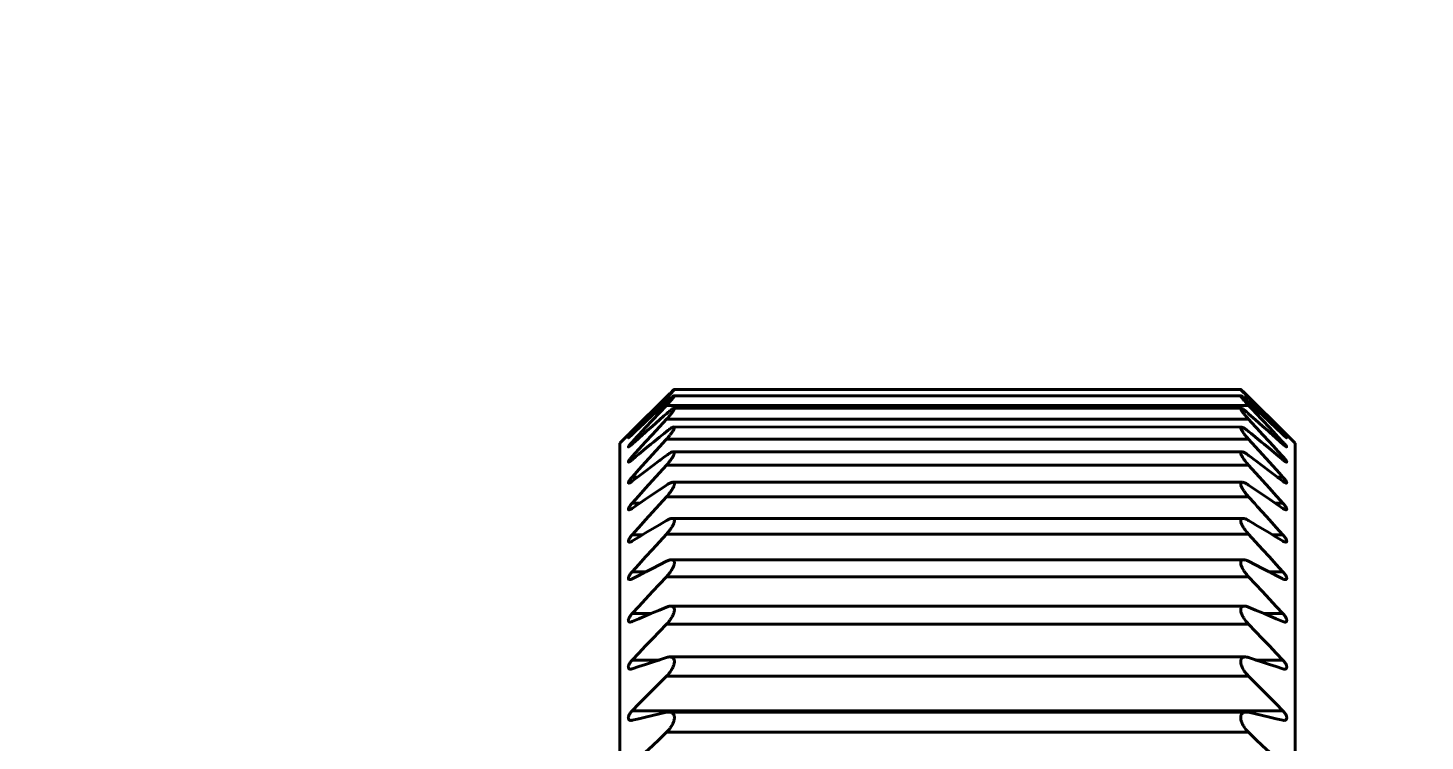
# Model space of a CAD drawing. Header units: millimetres. Extents: x 15 to 415, y 5 to 292.
# Drawn here: x 128.64 to 133.81, y 243.51 to 246.15 of the extents above; entities that cross this region are included whole.
import ezdxf

# ---------------------------------------------------------------- set-up
doc = ezdxf.new("R2010")
doc.units = ezdxf.units.MM
doc.layers.add('Annotations', color=7, linetype='Continuous')
doc.layers.add('Geometries', color=7, linetype='Continuous')
doc.styles.add('Shapr2', font='txt', dxfattribs={"height": 3.3495})
doc.dimstyles.new('ISO-25', dxfattribs={"dimtxt": 2.5, "dimasz": 2.5, "dimexe": 1.25, "dimexo": 0.625, "dimtad": 1, "dimtxsty": 'Standard', "dimcen": 2.5, "dimadec": 0, "dimazin": 0, "dimtfac": 1, "dimtmove": 0, "dimatfit": 3, "dimfxl": 1, "dimarcsym": 0})

# ---------------------------------------------------------------- blocks, each defined once
blk = doc.blocks.new('*D2')
at = {"layer": 'Annotations', "color": 0, "linetype": 'Continuous', "lineweight": 15}
for p, q in [((114.559, 253.3843), (151.4321, 253.3843)), ((150.1821, 250.8843), (150.1821, 204.8613)), ((114.9931, 202.3613), (151.4321, 202.3613))]:
    blk.add_line(p, q, dxfattribs=at)
at = {"layer": 'Annotations', "color": 0}
for points in [[(150.5987, 250.8843), (149.7654, 250.8843), (150.1821, 253.3843)], [(149.7654, 204.8613), (150.5987, 204.8613), (150.1821, 202.3613)]]:
    blk.add_solid(points, dxfattribs=at)
at = {"layer": 'Defpoints', "color": 0}
for p in [(113.934, 253.3843), (114.3681, 202.3613), (150.1821, 202.3613)]:
    blk.add_point(p, dxfattribs=at)
at = {"layer": 'Annotations', "color": 0, "lineweight": 15, "insert": (147.4883, 221.87), "char_height": 3.3495, "attachment_point": 5, "rotation": 90, "style": 'Shapr2'}
blk.add_mtext('\\A1;102,05', dxfattribs=at)

msp = doc.modelspace()

# ---------------------------------------------------------------- linework, layer by layer
at = {"layer": 'Geometries', "linetype": 'Continuous', "lineweight": 40}
for p, q in [((130.9993, 244.7864), (131.0026, 244.7896)), ((133.1249, 244.7907), (131.0282, 244.7907)), ((133.1245, 244.814), (131.0286, 244.814)), ((131.0286, 244.814), (131.0287, 244.814)), ((133.1245, 244.814), (133.1245, 244.814)), ((133.1249, 244.7907), (133.125, 244.7907)), ((130.9978, 244.7531), (130.9993, 244.7547)), ((130.9993, 244.7823), (131.0163, 244.7823)), ((130.9993, 244.767), (131.0026, 244.77)), ((130.9993, 244.7547), (133.1538, 244.7547)), ((133.1257, 244.7442), (131.0274, 244.7442)), ((133.1254, 244.7442), (133.1257, 244.7442)), ((133.1368, 244.7823), (133.1538, 244.7823)), ((133.1538, 244.7864), (133.1798, 244.7607)), ((133.1538, 244.7864), (133.1798, 244.7607)), ((133.1538, 244.7823), (133.1663, 244.7694)), ((133.1538, 244.767), (133.1563, 244.7646)), ((133.1538, 244.7547), (133.1705, 244.737)), ((130.9221, 244.7028), (130.9476, 244.7291)), ((130.9873, 244.6909), (130.9993, 244.7039)), ((130.9993, 244.7242), (130.9899, 244.7159)), ((130.9993, 244.7039), (133.1538, 244.7039)), ((133.1538, 244.7039), (133.1505, 244.7074)), ((133.1538, 244.7242), (133.1798, 244.7012)), ((130.8581, 244.6464), (130.8272, 244.6155)), ((130.8581, 244.6464), (130.8583, 244.6466)), ((130.8582, 244.6465), (130.8581, 244.6464)), ((130.8584, 244.6351), (130.8582, 244.6351)), ((130.872, 244.6602), (130.8698, 244.658)), ((130.8698, 244.6487), (130.872, 244.651)), ((130.872, 244.651), (130.8762, 244.651)), ((130.8762, 244.651), (130.872, 244.647)), ((130.872, 244.6193), (130.8896, 244.6381)), ((130.886, 244.6602), (130.8762, 244.651)), ((130.912, 244.6469), (130.9166, 244.651)), ((130.9166, 244.651), (130.927, 244.6602)), ((130.9853, 244.6469), (130.9902, 244.6509)), ((130.9993, 244.6584), (130.9902, 244.6509)), ((130.9993, 244.6584), (131.0016, 244.6602)), ((131.0016, 244.6602), (131.0026, 244.661)), ((131.0261, 244.6749), (131.0262, 244.675)), ((131.0262, 244.675), (131.0266, 244.6749)), ((133.1269, 244.6749), (131.0262, 244.675)), ((131.0262, 244.675), (131.0262, 244.675)), ((133.1269, 244.6749), (133.1271, 244.6749)), ((133.1515, 244.6602), (133.1538, 244.6584)), ((133.1538, 244.6584), (133.1629, 244.6509)), ((133.1629, 244.6509), (133.166, 244.6484)), ((133.166, 244.6484), (133.1678, 244.6469)), ((133.2261, 244.6602), (133.2366, 244.651)), ((133.2366, 244.651), (133.2411, 244.6469)), ((133.2624, 244.6392), (133.2811, 244.6193)), ((133.2646, 244.6626), (133.2672, 244.6602)), ((133.2811, 244.6602), (133.2669, 244.6744)), ((133.2669, 244.6744), (133.2811, 244.6602)), ((133.2769, 244.651), (133.2672, 244.6602)), ((133.2676, 244.665), (133.2811, 244.651)), ((133.2769, 244.651), (133.2811, 244.651)), ((133.2811, 244.647), (133.2769, 244.651)), ((133.295, 244.6464), (133.2948, 244.6466)), ((133.2949, 244.6465), (133.295, 244.6464)), ((133.295, 244.6464), (133.3259, 244.6155)), ((130.8272, 244.6155), (130.8272, 241.6218)), ((130.8589, 244.6014), (130.8585, 244.6013)), ((130.8585, 244.6013), (130.8585, 244.6013)), ((130.8698, 244.6169), (130.872, 244.6193)), ((130.872, 244.6193), (130.881, 244.6193)), ((130.872, 244.6113), (130.8776, 244.6163)), ((130.8809, 244.6193), (130.8776, 244.6163)), ((130.942, 244.6113), (130.9517, 244.6193)), ((130.9971, 244.6277), (130.9993, 244.6302)), ((130.9993, 244.6302), (133.1538, 244.6302)), ((131.0245, 244.5835), (131.0247, 244.5835)), ((131.0247, 244.5835), (133.1284, 244.5835)), ((133.1281, 244.5835), (133.1284, 244.5835)), ((133.1284, 244.5835), (133.1286, 244.5835)), ((133.1284, 244.5835), (133.1284, 244.5835)), ((133.1538, 244.6302), (133.1798, 244.6016)), ((133.2014, 244.6193), (133.2112, 244.6113)), ((133.2624, 244.5859), (133.2811, 244.5654)), ((133.2722, 244.6193), (133.2686, 244.6225)), ((133.2722, 244.6193), (133.2811, 244.6193)), ((133.2811, 244.6113), (133.2722, 244.6193)), ((133.3259, 243.3969), (133.3259, 244.6155)), ((130.859, 244.5453), (130.859, 244.5453)), ((130.8698, 244.563), (130.872, 244.5654)), ((130.8864, 244.5654), (130.872, 244.5536)), ((130.872, 244.5654), (130.8864, 244.5654)), ((130.9762, 244.5527), (130.9772, 244.5535)), ((130.9772, 244.5535), (130.9931, 244.5654)), ((130.9993, 244.5701), (130.9931, 244.5654)), ((130.9993, 244.5701), (131.0026, 244.5725)), ((130.9993, 244.5342), (133.1538, 244.5342)), ((133.1538, 244.5701), (133.16, 244.5654)), ((133.1759, 244.5535), (133.16, 244.5654)), ((133.2668, 244.5654), (133.266, 244.566)), ((133.2667, 244.5654), (133.2811, 244.5654)), ((133.2811, 244.5536), (133.2668, 244.5654)), ((133.2942, 244.5453), (133.2941, 244.5453)), ((133.2941, 244.5453), (133.2941, 244.5453)), ((130.8698, 244.4874), (130.872, 244.4899)), ((130.872, 244.4899), (130.8816, 244.5005)), ((130.872, 244.4899), (130.8928, 244.4899)), ((130.872, 244.4742), (130.8833, 244.4827)), ((130.8927, 244.4899), (130.8833, 244.4827)), ((133.2604, 244.4899), (133.2811, 244.4899)), ((133.2604, 244.4899), (133.2638, 244.4873)), ((133.2811, 244.4742), (133.2638, 244.4873)), ((133.2681, 244.5042), (133.2811, 244.4899)), ((130.8598, 244.4675), (130.8597, 244.4675)), ((130.9993, 244.4601), (130.9865, 244.4514)), ((130.9993, 244.4601), (131.0026, 244.4622)), ((131.0218, 244.4705), (131.0228, 244.4705)), ((131.0228, 244.4705), (131.0227, 244.4705)), ((133.1304, 244.4705), (131.0228, 244.4705)), ((131.0228, 244.4705), (131.0232, 244.4705)), ((133.1303, 244.4705), (133.1313, 244.4705)), ((133.1798, 244.4425), (133.1538, 244.4601)), ((133.2934, 244.4675), (133.2933, 244.4675)), ((133.2936, 244.4675), (133.2934, 244.4675)), ((130.872, 244.3932), (130.9005, 244.3932)), ((130.8855, 244.3829), (130.872, 244.3737)), ((130.9733, 244.3882), (130.9993, 244.4168)), ((130.9993, 244.4168), (133.1538, 244.4168)), ((133.1538, 244.4168), (133.1767, 244.3915)), ((133.1767, 244.3915), (133.1859, 244.3815)), ((133.2526, 244.3932), (133.2811, 244.3932)), ((133.2596, 244.4171), (133.2811, 244.3932)), ((133.2811, 244.3737), (133.2718, 244.3801)), ((130.8606, 244.3685), (130.8605, 244.3685)), ((130.8613, 244.3686), (130.8606, 244.3685)), ((130.9993, 244.3291), (131.0026, 244.331)), ((131.0197, 244.337), (131.0205, 244.337)), ((133.1326, 244.337), (131.0205, 244.337)), ((131.0205, 244.337), (131.0216, 244.3369)), ((133.1743, 244.3169), (133.1538, 244.3291)), ((133.2926, 244.3685), (133.2925, 244.3685)), ((130.8698, 244.2736), (130.872, 244.2761)), ((130.872, 244.2761), (130.8944, 244.3009)), ((130.872, 244.2761), (130.9103, 244.2761)), ((130.9993, 244.2788), (133.1538, 244.2788)), ((133.1538, 244.2788), (133.1505, 244.2824)), ((133.2428, 244.2761), (133.2811, 244.2761)), ((130.8624, 244.2493), (130.8617, 244.2492)), ((130.8776, 244.2565), (130.872, 244.2531)), ((133.2811, 244.2531), (133.2758, 244.2564)), ((130.9993, 244.1783), (131.0026, 244.1799)), ((131.0176, 244.1839), (131.0179, 244.184)), ((131.0179, 244.184), (131.0193, 244.1839)), ((133.1352, 244.1839), (131.0179, 244.184)), ((133.134, 244.1839), (133.1352, 244.1839)), ((133.1536, 244.1784), (133.1538, 244.1783)), ((130.872, 244.1396), (130.9233, 244.1396)), ((130.9993, 244.1214), (133.1538, 244.1214)), ((133.1538, 244.1214), (133.1505, 244.1249)), ((133.2298, 244.1396), (133.2811, 244.1396)), ((130.8629, 244.1105), (130.8629, 244.1105)), ((133.2813, 244.1133), (133.2811, 244.1133)), ((133.2907, 244.1105), (133.2902, 244.1105)), ((133.2902, 244.1105), (133.2902, 244.1105)), ((131.0147, 244.0127), (131.015, 244.0127)), ((133.1381, 244.0127), (131.015, 244.0127)), ((133.1376, 244.0127), (133.1381, 244.0127)), ((133.1381, 244.0127), (133.1384, 244.0127)), ((130.872, 243.9848), (130.9419, 243.9848)), ((130.9993, 244.0089), (131.0026, 244.0102)), ((133.1536, 244.009), (133.1538, 244.0089)), ((133.2113, 243.9848), (133.2811, 243.9848)), ((130.9993, 243.9458), (133.1538, 243.9458)), ((133.1538, 243.9458), (133.1505, 243.9493)), ((133.2813, 243.9554), (133.2811, 243.9554)), ((130.872, 243.813), (130.9708, 243.813)), ((130.9993, 243.8223), (131.0026, 243.8232)), ((131.01, 243.8244), (131.0118, 243.8245)), ((131.0118, 243.8245), (131.0119, 243.8245)), ((133.1413, 243.8245), (131.0118, 243.8245)), ((133.1413, 243.8245), (133.1413, 243.8245)), ((133.1536, 243.8223), (133.1538, 243.8223)), ((133.1823, 243.813), (133.2811, 243.813)), ((130.8659, 243.7795), (130.8658, 243.7795)), ((133.1538, 243.7535), (133.1505, 243.7568)), ((133.2813, 243.7806), (133.2811, 243.7807)), ((133.2873, 243.7795), (133.2871, 243.7795)), ((130.9993, 243.7535), (133.1538, 243.7535)), ((130.872, 243.6255), (133.2811, 243.6255)), ((130.9993, 243.6198), (131.0026, 243.6205)), ((131.0069, 243.6209), (131.0083, 243.6209)), ((131.0083, 243.6209), (131.0088, 243.6209)), ((131.0083, 243.6209), (131.0084, 243.6209)), ((133.1448, 243.6209), (131.0084, 243.6209)), ((133.1448, 243.6209), (133.1462, 243.6209)), ((133.1536, 243.6199), (133.1538, 243.6198)), ((130.8676, 243.5899), (130.866, 243.59)), ((130.8677, 243.5899), (130.8676, 243.5899)), ((133.1538, 243.5459), (133.1505, 243.5491)), ((133.2813, 243.5905), (133.2811, 243.5905)), ((133.2856, 243.5899), (133.2854, 243.5899)), ((130.9993, 243.5459), (133.1538, 243.5459))]:
    msp.add_line(p, q, dxfattribs=at)
at = {"layer": 'Geometries', "linetype": 'Continuous', "lineweight": 40, "flags": 128}
for points in [[(131.0282, 244.7907), (131.0285, 244.7906), (131.0286, 244.7902), (131.0285, 244.7897), (131.0282, 244.789), (131.0278, 244.7881), (131.0271, 244.787), (131.0263, 244.7859), (131.0253, 244.7845), (131.0242, 244.783), (131.0229, 244.7814), (131.0216, 244.7796), (131.0197, 244.7774), (131.0178, 244.7751), (131.0157, 244.7727), (131.0135, 244.7701), (131.0112, 244.7676), (131.0084, 244.7644), (131.0054, 244.7612), (131.0024, 244.758), (130.9993, 244.7547)], [(131.0026, 244.7896), (131.0024, 244.7894), (130.9993, 244.7864)], [(131.0287, 244.814), (131.0286, 244.814), (131.0285, 244.8137), (131.0282, 244.8133), (131.0278, 244.8127), (131.0271, 244.8119), (131.0263, 244.8109), (131.0253, 244.8098), (131.0242, 244.8085), (131.0229, 244.8071), (131.0216, 244.8056), (131.0197, 244.8037), (131.0178, 244.8015), (131.0157, 244.7993), (131.0135, 244.797), (131.0112, 244.7946), (131.0084, 244.7916), (131.0054, 244.7886), (131.0026, 244.7856)], [(131.0026, 244.7896), (131.0027, 244.7897), (131.006, 244.793), (131.0092, 244.7961), (131.0123, 244.7991), (131.0153, 244.8019), (131.0175, 244.8041), (131.0197, 244.8062), (131.0216, 244.808), (131.0234, 244.8097), (131.0247, 244.8109), (131.0259, 244.8119), (131.0269, 244.8128), (131.0276, 244.8134), (131.0282, 244.8138), (131.0282, 244.8138)], [(131.0213, 244.7864), (131.0216, 244.7866), (131.0234, 244.788), (131.0247, 244.7889), (131.0259, 244.7897), (131.0269, 244.7902), (131.0276, 244.7906), (131.0281, 244.7907)], [(131.0281, 244.7907), (131.0282, 244.7907), (131.0282, 244.7907)], [(131.0282, 244.8138), (131.0285, 244.814), (131.0286, 244.814)], [(133.1538, 244.7823), (133.1504, 244.7858), (133.1471, 244.7892), (133.1439, 244.7925), (133.1408, 244.7958), (133.1379, 244.7989), (133.1356, 244.8013), (133.1335, 244.8036), (133.1315, 244.8057), (133.1297, 244.8077), (133.1284, 244.8091), (133.1272, 244.8104), (133.1263, 244.8116), (133.1255, 244.8125), (133.1249, 244.8132), (133.1246, 244.8137), (133.1245, 244.814)], [(133.1245, 244.814), (133.1246, 244.814), (133.1249, 244.8139), (133.1249, 244.8138)], [(133.1538, 244.7547), (133.1504, 244.7583), (133.1471, 244.7619), (133.1439, 244.7654), (133.1408, 244.7688), (133.1379, 244.7722), (133.1356, 244.7748), (133.1335, 244.7773), (133.1315, 244.7797), (133.1297, 244.782), (133.1284, 244.7837), (133.1272, 244.7852), (133.1263, 244.7866), (133.1255, 244.7878), (133.1249, 244.7889), (133.1246, 244.7897), (133.1245, 244.7902), (133.1246, 244.7906), (133.1249, 244.7907), (133.1249, 244.7907)], [(133.1249, 244.8138), (133.1254, 244.8135), (133.126, 244.813), (133.1268, 244.8123), (133.1278, 244.8114), (133.1289, 244.8104), (133.1302, 244.8092), (133.1316, 244.808), (133.1334, 244.8062), (133.1354, 244.8044), (133.1374, 244.8023), (133.1396, 244.8002), (133.1419, 244.798), (133.1448, 244.7952), (133.1477, 244.7924), (133.1507, 244.7894), (133.1538, 244.7864)], [(133.125, 244.7907), (133.1254, 244.7906), (133.126, 244.7904), (133.1268, 244.7899), (133.1278, 244.7893), (133.1289, 244.7886), (133.1302, 244.7876), (133.1316, 244.7866), (133.1334, 244.7851), (133.1354, 244.7835), (133.1368, 244.7823)], [(130.872, 244.6602), (130.8969, 244.685), (130.9221, 244.71), (130.9476, 244.7353), (130.9733, 244.7607), (130.9993, 244.7864)], [(130.9993, 244.7864), (130.9733, 244.7607), (130.9476, 244.7353), (130.9221, 244.71), (130.8969, 244.685), (130.872, 244.6602)], [(130.9993, 244.767), (130.9733, 244.7425), (130.9476, 244.7183), (130.9221, 244.6943), (130.8969, 244.6705), (130.886, 244.6602)], [(130.8896, 244.6381), (130.8969, 244.6459), (130.9221, 244.6727), (130.9476, 244.6998), (130.9733, 244.7271), (130.9978, 244.7531)], [(130.9476, 244.7291), (130.9733, 244.7556), (130.9993, 244.7823)], [(131.0026, 244.7856), (131.0024, 244.7855), (130.9993, 244.7823)], [(130.9993, 244.7242), (131.0027, 244.7271), (131.006, 244.73), (131.0092, 244.7326), (131.0123, 244.7351), (131.0153, 244.7373), (131.0175, 244.739), (131.0197, 244.7405), (131.0216, 244.7417), (131.0234, 244.7428), (131.0247, 244.7434), (131.0259, 244.7439), (131.0269, 244.7442), (131.0274, 244.7442)], [(131.0277, 244.7442), (131.0282, 244.744), (131.0285, 244.7436), (131.0286, 244.7429), (131.0285, 244.7421), (131.0282, 244.7411), (131.0278, 244.74), (131.0271, 244.7387), (131.0263, 244.7373), (131.0253, 244.7357), (131.0242, 244.7339), (131.0229, 244.7321), (131.0216, 244.7302), (131.0197, 244.7277), (131.0178, 244.7252), (131.0157, 244.7226), (131.0135, 244.7199), (131.0112, 244.7172), (131.0084, 244.7139), (131.0054, 244.7106), (131.0024, 244.7072), (130.9993, 244.7039)], [(131.0026, 244.77), (131.0027, 244.7701), (131.006, 244.7732), (131.0092, 244.7761), (131.0123, 244.7788), (131.0153, 244.7814), (131.0164, 244.7823)], [(131.0164, 244.7823), (131.0175, 244.7833), (131.0197, 244.7851), (131.0213, 244.7864)], [(131.0274, 244.7442), (131.0276, 244.7442), (131.0277, 244.7442)], [(133.1505, 244.7074), (133.1504, 244.7076), (133.1471, 244.7113), (133.1439, 244.7149), (133.1408, 244.7185), (133.1379, 244.7221), (133.1356, 244.7249), (133.1335, 244.7277), (133.1315, 244.7303), (133.1297, 244.7328), (133.1284, 244.7347), (133.1272, 244.7365), (133.1263, 244.7382), (133.1255, 244.7397), (133.1249, 244.741), (133.1246, 244.7421), (133.1245, 244.743), (133.1246, 244.7436), (133.1249, 244.744), (133.1254, 244.7442), (133.1254, 244.7442)], [(133.1257, 244.7442), (133.126, 244.7442), (133.1268, 244.744), (133.1278, 244.7437), (133.1289, 244.7432), (133.1302, 244.7425), (133.1316, 244.7417), (133.1334, 244.7405), (133.1354, 244.7392), (133.1374, 244.7376), (133.1396, 244.736), (133.1419, 244.7342), (133.1448, 244.7319), (133.1477, 244.7295), (133.1507, 244.7269), (133.1538, 244.7242)], [(133.1368, 244.7823), (133.1374, 244.7817), (133.1396, 244.7798), (133.1419, 244.7778), (133.1448, 244.7753), (133.1477, 244.7726), (133.1505, 244.77)], [(133.1505, 244.77), (133.1507, 244.7698), (133.1538, 244.767)], [(133.2646, 244.6626), (133.2562, 244.6705), (133.231, 244.6943), (133.2056, 244.7183), (133.1798, 244.7425), (133.1563, 244.7646)], [(133.1663, 244.7694), (133.1798, 244.7556), (133.2056, 244.7291), (133.231, 244.7028), (133.2562, 244.6768), (133.2676, 244.665)], [(133.1705, 244.737), (133.1798, 244.7271), (133.2056, 244.6998), (133.231, 244.6727), (133.2562, 244.6459), (133.2624, 244.6392)], [(133.2669, 244.6744), (133.2562, 244.685), (133.231, 244.71), (133.2056, 244.7352), (133.1798, 244.7607)], [(130.872, 244.651), (130.8969, 244.6768), (130.9221, 244.7028)], [(130.872, 244.5654), (130.8969, 244.5926), (130.9221, 244.6201), (130.9476, 244.6478), (130.9733, 244.6757), (130.9873, 244.6909)], [(130.9899, 244.7159), (130.9733, 244.7012), (130.9476, 244.6784), (130.927, 244.6602)], [(133.1538, 244.7039), (133.1798, 244.6757), (133.1845, 244.6706)], [(133.2261, 244.6602), (133.2056, 244.6784), (133.1798, 244.7012)], [(130.8582, 244.6351), (130.8582, 244.6351), (130.8581, 244.6352), (130.8582, 244.6355), (130.8585, 244.636), (130.8589, 244.6366), (130.8594, 244.6373), (130.8602, 244.6381), (130.861, 244.6391), (130.862, 244.6402), (130.8632, 244.6416), (130.8645, 244.6431), (130.866, 244.6446), (130.8675, 244.6462), (130.8697, 244.6486), (130.8698, 244.6487)], [(130.8698, 244.658), (130.8679, 244.6562), (130.866, 244.6542), (130.8641, 244.6524), (130.8631, 244.6513), (130.8621, 244.6504), (130.8612, 244.6494), (130.8603, 244.6486), (130.8597, 244.648), (130.8592, 244.6475), (130.8588, 244.6471), (130.8585, 244.6468), (130.8582, 244.6465), (130.8582, 244.6465)], [(130.8698, 244.6449), (130.8679, 244.6431), (130.8659, 244.6413), (130.8641, 244.6397), (130.8627, 244.6385), (130.8614, 244.6374), (130.8603, 244.6365), (130.8596, 244.6359), (130.8589, 244.6355), (130.8585, 244.6352), (130.8584, 244.6351)], [(130.872, 244.6602), (130.8699, 244.6582), (130.8698, 244.658)], [(130.872, 244.647), (130.8699, 244.645), (130.8698, 244.6449)], [(130.912, 244.6469), (130.8969, 244.6335), (130.8809, 244.6193)], [(130.9853, 244.6469), (130.9733, 244.6371), (130.9517, 244.6193)], [(131.0026, 244.6338), (131.0024, 244.6336), (130.9993, 244.6302)], [(131.0026, 244.661), (131.0027, 244.6611), (131.006, 244.6637), (131.0092, 244.6661), (131.0123, 244.6682), (131.0153, 244.6702), (131.0175, 244.6715), (131.0197, 244.6727), (131.0216, 244.6737), (131.0234, 244.6744), (131.0247, 244.6748), (131.0259, 244.6749), (131.0261, 244.6749)], [(131.0266, 244.6749), (131.0269, 244.6749), (131.0276, 244.6747), (131.0282, 244.6742), (131.0285, 244.6734), (131.0286, 244.6725), (131.0285, 244.6713), (131.0282, 244.6701), (131.0278, 244.6687), (131.0271, 244.6672), (131.0263, 244.6655), (131.0253, 244.6637), (131.0242, 244.6618), (131.0229, 244.6598), (131.0216, 244.6577), (131.0197, 244.655), (131.0178, 244.6523), (131.0157, 244.6495), (131.0135, 244.6467), (131.0112, 244.6439), (131.0084, 244.6404), (131.0054, 244.637), (131.0026, 244.6338)], [(133.1538, 244.6302), (133.1504, 244.6339), (133.1471, 244.6377), (133.1439, 244.6415), (133.1408, 244.6453), (133.1379, 244.649), (133.1356, 244.652), (133.1335, 244.6549), (133.1315, 244.6578), (133.1297, 244.6605), (133.1284, 244.6627), (133.1272, 244.6647), (133.1263, 244.6666), (133.1255, 244.6684), (133.1249, 244.6699), (133.1246, 244.6713), (133.1245, 244.6725), (133.1246, 244.6735), (133.1249, 244.6741), (133.1254, 244.6746), (133.126, 244.6748), (133.1265, 244.6749)], [(133.1265, 244.6749), (133.1268, 244.6749), (133.1269, 244.6749)], [(133.1271, 244.6749), (133.1278, 244.6749), (133.1289, 244.6746), (133.1302, 244.6742), (133.1316, 244.6736), (133.1334, 244.6728), (133.1354, 244.6717), (133.1374, 244.6704), (133.1396, 244.669), (133.1419, 244.6675), (133.1448, 244.6654), (133.1477, 244.6632), (133.1505, 244.661)], [(133.1505, 244.661), (133.1507, 244.6609), (133.1515, 244.6602)], [(133.2014, 244.6193), (133.1798, 244.6371), (133.1678, 244.6469)], [(133.1845, 244.6706), (133.2056, 244.6478), (133.231, 244.6201), (133.2562, 244.5926), (133.2624, 244.5859)], [(133.2686, 244.6225), (133.2562, 244.6335), (133.2411, 244.6469)], [(133.2948, 244.6466), (133.2947, 244.6467), (133.2945, 244.647), (133.2941, 244.6473), (133.2937, 244.6477), (133.2932, 244.6483), (133.2926, 244.6488), (133.2919, 244.6495), (133.2912, 244.6502), (133.2899, 244.6514), (133.2886, 244.6528), (133.2872, 244.6542), (133.2856, 244.6557), (133.2834, 244.6579), (133.2811, 244.6602)], [(133.2811, 244.651), (133.2832, 244.6488), (133.2853, 244.6466), (133.2872, 244.6446), (133.289, 244.6426), (133.2904, 244.6411), (133.2917, 244.6396), (133.2928, 244.6383), (133.2936, 244.6374), (133.2942, 244.6366), (133.2947, 244.6359), (133.2949, 244.6355), (133.295, 244.6352), (133.2949, 244.6351)], [(133.2947, 244.6351), (133.2947, 244.6352), (133.2942, 244.6354), (133.2937, 244.6358), (133.293, 244.6364), (133.2921, 244.637), (133.2912, 244.6378), (133.2899, 244.6389), (133.2886, 244.6401), (133.2871, 244.6414), (133.2856, 244.6427), (133.2834, 244.6448), (133.2811, 244.647)], [(133.2949, 244.6351), (133.2949, 244.6351), (133.2947, 244.6351)], [(130.8585, 244.6013), (130.8585, 244.6013), (130.8582, 244.6014), (130.8581, 244.6017), (130.8582, 244.6022), (130.8585, 244.6029), (130.8589, 244.6036), (130.8594, 244.6045), (130.8602, 244.6055), (130.861, 244.6066), (130.862, 244.6079), (130.8632, 244.6094), (130.8645, 244.611), (130.866, 244.6126), (130.8675, 244.6144), (130.8697, 244.6168), (130.8698, 244.6169)], [(130.8698, 244.6094), (130.8679, 244.6077), (130.8659, 244.6061), (130.8641, 244.6047), (130.8627, 244.6037), (130.8614, 244.6028), (130.8603, 244.6021), (130.8596, 244.6016), (130.8589, 244.6014), (130.8589, 244.6014)], [(130.872, 244.6113), (130.8699, 244.6095), (130.8698, 244.6094)], [(130.8816, 244.5005), (130.8969, 244.5174), (130.9221, 244.5452), (130.9476, 244.5733), (130.9733, 244.6016), (130.9971, 244.6277)], [(130.942, 244.6113), (130.9221, 244.5949), (130.8969, 244.5742), (130.8864, 244.5654)], [(131.0026, 244.5725), (131.0027, 244.5726), (131.006, 244.5749), (131.0092, 244.577), (131.0123, 244.5788), (131.0153, 244.5804), (131.0175, 244.5815), (131.0197, 244.5824), (131.0216, 244.583), (131.0234, 244.5834), (131.0245, 244.5835)], [(131.025, 244.5835), (131.0259, 244.5834), (131.0269, 244.583), (131.0276, 244.5825), (131.0282, 244.5817), (131.0285, 244.5807), (131.0286, 244.5794), (131.0285, 244.578), (131.0282, 244.5765), (131.0278, 244.5749), (131.0271, 244.5731), (131.0263, 244.5713), (131.0253, 244.5693), (131.0242, 244.5671), (131.0229, 244.5649), (131.0216, 244.5627), (131.0197, 244.5598), (131.0178, 244.557), (131.0157, 244.554), (131.0135, 244.5511), (131.0112, 244.5482), (131.0084, 244.5446), (131.0054, 244.5411), (131.0026, 244.5378)], [(131.0247, 244.5835), (131.0247, 244.5835), (131.025, 244.5835)], [(133.1538, 244.5342), (133.1504, 244.538), (133.1471, 244.5418), (133.1439, 244.5457), (133.1408, 244.5496), (133.1379, 244.5535), (133.1356, 244.5566), (133.1335, 244.5597), (133.1315, 244.5628), (133.1297, 244.5658), (133.1284, 244.5681), (133.1272, 244.5704), (133.1263, 244.5725), (133.1255, 244.5745), (133.1249, 244.5763), (133.1246, 244.578), (133.1245, 244.5795), (133.1246, 244.5807), (133.1249, 244.5816), (133.1254, 244.5823), (133.126, 244.5829), (133.1268, 244.5832), (133.1278, 244.5834), (133.1281, 244.5835)], [(133.1286, 244.5835), (133.1289, 244.5835), (133.1302, 244.5833), (133.1316, 244.583), (133.1334, 244.5824), (133.1354, 244.5816), (133.1374, 244.5806), (133.1396, 244.5795), (133.1419, 244.5782), (133.1448, 244.5764), (133.1477, 244.5745), (133.1507, 244.5724), (133.1538, 244.5701)], [(133.1798, 244.6016), (133.2056, 244.5733), (133.231, 244.5452), (133.2562, 244.5174), (133.2681, 244.5042)], [(133.266, 244.566), (133.2562, 244.5742), (133.231, 244.5949), (133.2112, 244.6113)], [(133.2811, 244.6193), (133.2832, 244.617), (133.2853, 244.6148), (133.2872, 244.6126), (133.289, 244.6105), (133.2904, 244.6088), (133.2917, 244.6072), (133.2928, 244.6057), (133.2936, 244.6046), (133.2942, 244.6037), (133.2947, 244.6028), (133.2949, 244.6022), (133.295, 244.6017), (133.2949, 244.6014), (133.2947, 244.6013)], [(133.2942, 244.6014), (133.2937, 244.6016), (133.293, 244.602), (133.2921, 244.6025), (133.2912, 244.6031), (133.2899, 244.604), (133.2886, 244.605), (133.2871, 244.6062), (133.2856, 244.6074), (133.2834, 244.6093), (133.2811, 244.6113)], [(133.2946, 244.6013), (133.2942, 244.6014), (133.2942, 244.6014)], [(133.2947, 244.6013), (133.2947, 244.6013), (133.2946, 244.6013)], [(130.8589, 244.5453), (130.8585, 244.5454), (130.8582, 244.5457), (130.8581, 244.5462), (130.8582, 244.5469), (130.8585, 244.5477), (130.8589, 244.5486), (130.8594, 244.5496), (130.8602, 244.5508), (130.861, 244.5521), (130.862, 244.5534), (130.8632, 244.5551), (130.8645, 244.5568), (130.866, 244.5586), (130.8675, 244.5603), (130.8697, 244.5629), (130.8698, 244.563)], [(130.859, 244.5453), (130.8589, 244.5453), (130.8589, 244.5453)], [(130.8698, 244.5518), (130.8679, 244.5503), (130.8659, 244.5489), (130.8641, 244.5476), (130.8627, 244.5468), (130.8614, 244.5461), (130.8603, 244.5456), (130.8596, 244.5453), (130.859, 244.5453)], [(130.872, 244.5536), (130.8699, 244.5519), (130.8698, 244.5518)], [(130.9762, 244.5527), (130.9733, 244.5506), (130.9476, 244.5312), (130.9221, 244.512), (130.8969, 244.493), (130.8927, 244.4899)], [(130.9345, 244.4626), (130.9476, 244.477), (130.9733, 244.5055), (130.9993, 244.5342)], [(131.0026, 244.5378), (131.0024, 244.5377), (130.9993, 244.5342)], [(133.1538, 244.5342), (133.1798, 244.5055), (133.194, 244.4898)], [(133.2056, 244.5312), (133.1798, 244.5506), (133.1759, 244.5535)], [(133.2604, 244.4899), (133.2562, 244.493), (133.231, 244.512), (133.2056, 244.5312)], [(133.2811, 244.5654), (133.2832, 244.5631), (133.2853, 244.5608), (133.2872, 244.5585), (133.289, 244.5563), (133.2904, 244.5545), (133.2917, 244.5527), (133.2928, 244.5511), (133.2936, 244.5498), (133.2942, 244.5487), (133.2947, 244.5477), (133.2949, 244.5468), (133.295, 244.5461), (133.2949, 244.5457), (133.2947, 244.5454), (133.2942, 244.5453), (133.2942, 244.5453)], [(133.2941, 244.5453), (133.2937, 244.5453), (133.293, 244.5455), (133.2921, 244.5459), (133.2912, 244.5463), (133.2899, 244.547), (133.2886, 244.5479), (133.2871, 244.5489), (133.2856, 244.55), (133.2834, 244.5517), (133.2811, 244.5536)], [(130.859, 244.4676), (130.8589, 244.4676), (130.8585, 244.4679), (130.8582, 244.4684), (130.8581, 244.4691), (130.8582, 244.47), (130.8585, 244.471), (130.8589, 244.472), (130.8594, 244.4732), (130.8602, 244.4745), (130.861, 244.4759), (130.862, 244.4773), (130.8632, 244.4791), (130.8645, 244.4809), (130.866, 244.4828), (130.8675, 244.4846), (130.8697, 244.4873), (130.8698, 244.4874)], [(133.194, 244.4898), (133.2056, 244.477), (133.231, 244.4488), (133.2562, 244.4209), (133.2596, 244.4171)], [(133.2811, 244.4899), (133.2832, 244.4875), (133.2853, 244.4851), (133.2872, 244.4827), (133.289, 244.4804), (133.2904, 244.4785), (133.2917, 244.4766), (133.2928, 244.4748), (133.2936, 244.4734), (133.2942, 244.4721), (133.2947, 244.4709), (133.2949, 244.4699), (133.295, 244.469), (133.2949, 244.4683), (133.2947, 244.4679), (133.2942, 244.4676), (133.2937, 244.4675), (133.2936, 244.4675)], [(130.8597, 244.4675), (130.8596, 244.4675), (130.859, 244.4676)], [(130.8698, 244.4725), (130.8679, 244.4712), (130.8659, 244.47), (130.8641, 244.469), (130.8627, 244.4683), (130.8614, 244.4678), (130.8603, 244.4675), (130.8598, 244.4675)], [(130.872, 244.4742), (130.8699, 244.4726), (130.8698, 244.4725)], [(130.872, 244.3932), (130.8969, 244.4209), (130.9221, 244.4488), (130.9345, 244.4626)], [(130.9865, 244.4514), (130.9733, 244.4425), (130.9476, 244.4251), (130.9221, 244.4078), (130.9005, 244.3931)], [(131.0026, 244.4622), (131.0027, 244.4623), (131.006, 244.4643), (131.0092, 244.4661), (131.0123, 244.4676), (131.0153, 244.4688), (131.0175, 244.4696), (131.0197, 244.4701), (131.0216, 244.4705), (131.0218, 244.4705)], [(131.0232, 244.4705), (131.0234, 244.4705), (131.0247, 244.4703), (131.0259, 244.4699), (131.0269, 244.4693), (131.0276, 244.4684), (131.0282, 244.4674), (131.0285, 244.466), (131.0286, 244.4645), (131.0285, 244.4628), (131.0282, 244.4611), (131.0278, 244.4592), (131.0271, 244.4573), (131.0263, 244.4552), (131.0253, 244.453), (131.0242, 244.4507), (131.0229, 244.4484), (131.0216, 244.4459), (131.0197, 244.443), (131.0178, 244.44), (131.0157, 244.4369), (131.0135, 244.4339), (131.0112, 244.4309), (131.0084, 244.4273), (131.0054, 244.4237), (131.0026, 244.4204)], [(133.1538, 244.4168), (133.1504, 244.4206), (133.1471, 244.4244), (133.1439, 244.4284), (133.1408, 244.4323), (133.1379, 244.4363), (133.1356, 244.4396), (133.1335, 244.4429), (133.1315, 244.4461), (133.1297, 244.4492), (133.1284, 244.4518), (133.1272, 244.4542), (133.1263, 244.4566), (133.1255, 244.4588), (133.1249, 244.4609), (133.1246, 244.4628), (133.1245, 244.4646), (133.1246, 244.4661), (133.1249, 244.4672), (133.1254, 244.4682), (133.126, 244.469), (133.1268, 244.4697), (133.1278, 244.4701), (133.1289, 244.4704), (133.1299, 244.4705)], [(133.1299, 244.4705), (133.1302, 244.4705), (133.1303, 244.4705)], [(133.1313, 244.4705), (133.1316, 244.4704), (133.1334, 244.4702), (133.1354, 244.4697), (133.1374, 244.469), (133.1396, 244.4681), (133.1419, 244.467), (133.1448, 244.4656), (133.1477, 244.4639), (133.1507, 244.4621), (133.1538, 244.4601)], [(133.2526, 244.3931), (133.231, 244.4078), (133.2056, 244.4251), (133.1798, 244.4425)], [(133.2933, 244.4675), (133.293, 244.4675), (133.2921, 244.4677), (133.2912, 244.468), (133.2899, 244.4685), (133.2886, 244.4692), (133.2871, 244.47), (133.2856, 244.471), (133.2834, 244.4725), (133.2811, 244.4742)], [(130.8605, 244.3685), (130.8603, 244.3685), (130.8596, 244.3687), (130.8589, 244.369), (130.8585, 244.3695), (130.8582, 244.3702), (130.8581, 244.3711), (130.8582, 244.3721), (130.8585, 244.3732), (130.8589, 244.3744), (130.8594, 244.3757), (130.8602, 244.3772), (130.861, 244.3787), (130.862, 244.3802), (130.8632, 244.3821), (130.8645, 244.384), (130.866, 244.3859), (130.8675, 244.3878), (130.8697, 244.3905), (130.872, 244.3932)], [(130.9005, 244.3931), (130.8969, 244.3907), (130.8855, 244.3829)], [(130.8944, 244.3009), (130.8969, 244.3037), (130.9221, 244.3316), (130.9476, 244.3597), (130.9733, 244.3881), (130.9733, 244.3882)], [(131.0026, 244.4204), (131.0024, 244.4202), (130.9993, 244.4168)], [(133.1859, 244.3815), (133.2056, 244.3597), (133.231, 244.3316), (133.2562, 244.3037), (133.2811, 244.2761)], [(133.2718, 244.3801), (133.2562, 244.3907), (133.2526, 244.3931)], [(133.2811, 244.3932), (133.2832, 244.3908), (133.2853, 244.3883), (133.2872, 244.3859), (133.289, 244.3834), (133.2904, 244.3814), (133.2917, 244.3794), (133.2928, 244.3775), (133.2936, 244.376), (133.2942, 244.3745), (133.2947, 244.3732), (133.2949, 244.372), (133.295, 244.3709), (133.2949, 244.3701), (133.2947, 244.3695), (133.2942, 244.369), (133.2937, 244.3687), (133.293, 244.3685), (133.2926, 244.3685)], [(130.8698, 244.3723), (130.8679, 244.3712), (130.8659, 244.3702), (130.8641, 244.3694), (130.8627, 244.3689), (130.8614, 244.3686), (130.8613, 244.3686)], [(130.872, 244.3737), (130.8699, 244.3724), (130.8698, 244.3723)], [(130.9993, 244.3291), (130.9733, 244.3136), (130.9476, 244.2983), (130.9221, 244.2831), (130.9103, 244.2761)], [(131.0216, 244.3369), (131.0216, 244.3369), (131.0234, 244.3366), (131.0247, 244.3362), (131.0259, 244.3355), (131.0269, 244.3346), (131.0276, 244.3334), (131.0282, 244.3321), (131.0285, 244.3305), (131.0286, 244.3287), (131.0285, 244.3267), (131.0282, 244.3248), (131.0278, 244.3227), (131.0271, 244.3206), (131.0263, 244.3183), (131.0253, 244.3159), (131.0242, 244.3135), (131.0229, 244.311), (131.0216, 244.3085), (131.0197, 244.3053), (131.0178, 244.3022), (131.0157, 244.2991), (131.0135, 244.296), (131.0112, 244.2929), (131.0084, 244.2893), (131.0054, 244.2857), (131.0024, 244.2822), (130.9993, 244.2788)], [(131.0026, 244.331), (131.0027, 244.331), (131.006, 244.3327), (131.0092, 244.3342), (131.0123, 244.3354), (131.0153, 244.3362), (131.0175, 244.3367), (131.0197, 244.337), (131.0197, 244.337)], [(133.1505, 244.2824), (133.1504, 244.2825), (133.1471, 244.2864), (133.1439, 244.2904), (133.1408, 244.2944), (133.1379, 244.2985), (133.1356, 244.3018), (133.1335, 244.3052), (133.1315, 244.3086), (133.1297, 244.3119), (133.1284, 244.3146), (133.1272, 244.3172), (133.1263, 244.3198), (133.1255, 244.3222), (133.1249, 244.3246), (133.1246, 244.3267), (133.1245, 244.3287), (133.1246, 244.3305), (133.1249, 244.3319), (133.1254, 244.3332), (133.126, 244.3342), (133.1268, 244.3351), (133.1278, 244.3358), (133.1289, 244.3364), (133.1302, 244.3367), (133.1315, 244.3369)], [(133.1315, 244.3369), (133.1316, 244.3369), (133.1326, 244.337)], [(133.1326, 244.337), (133.1334, 244.337), (133.1339, 244.3369)], [(133.1339, 244.3369), (133.1354, 244.3368), (133.1374, 244.3363), (133.1396, 244.3357), (133.1419, 244.335), (133.1448, 244.3338), (133.1477, 244.3324), (133.1507, 244.3309), (133.1538, 244.3291)], [(133.2918, 244.3686), (133.2912, 244.3687), (133.2899, 244.369), (133.2886, 244.3695), (133.2871, 244.3702), (133.2856, 244.3709), (133.2834, 244.3722), (133.2811, 244.3737)], [(133.2925, 244.3685), (133.2921, 244.3685), (133.2918, 244.3686)], [(130.8617, 244.2492), (130.8614, 244.2492), (130.8603, 244.2494), (130.8596, 244.2497), (130.8589, 244.2502), (130.8585, 244.2509), (130.8582, 244.2518), (130.8581, 244.2528), (130.8582, 244.2541), (130.8585, 244.2553), (130.8589, 244.2566), (130.8594, 244.2581), (130.8602, 244.2596), (130.861, 244.2612), (130.862, 244.2629), (130.8632, 244.2648), (130.8645, 244.2668), (130.866, 244.2688), (130.8675, 244.2707), (130.8697, 244.2734), (130.8698, 244.2736)], [(130.872, 244.1396), (130.8969, 244.167), (130.9221, 244.1945), (130.9476, 244.2224), (130.9733, 244.2505), (130.9993, 244.2788)], [(130.9103, 244.2761), (130.8969, 244.2681), (130.8776, 244.2565)], [(133.1538, 244.2788), (133.1798, 244.2504), (133.2056, 244.2224), (133.231, 244.1945), (133.2562, 244.167), (133.2811, 244.1396)], [(133.2428, 244.2761), (133.231, 244.2831), (133.2056, 244.2983), (133.1798, 244.3136), (133.1743, 244.3169)], [(133.2758, 244.2564), (133.2562, 244.2681), (133.2428, 244.2761)], [(133.2811, 244.2761), (133.2832, 244.2737), (133.2853, 244.2712), (133.2872, 244.2687), (133.289, 244.2662), (133.2904, 244.2641), (133.2917, 244.262), (133.2928, 244.26), (133.2936, 244.2583), (133.2942, 244.2567), (133.2947, 244.2552), (133.2949, 244.2539), (133.295, 244.2527), (133.2949, 244.2516), (133.2947, 244.2509), (133.2942, 244.2502), (133.2937, 244.2498), (133.293, 244.2494), (133.2921, 244.2492), (133.2915, 244.2492)], [(130.8698, 244.2519), (130.8679, 244.2509), (130.8659, 244.2501), (130.8641, 244.2496), (130.8627, 244.2493), (130.8624, 244.2493)], [(130.872, 244.2531), (130.8699, 244.252), (130.8698, 244.2519)], [(133.2907, 244.2493), (133.2899, 244.2494), (133.2886, 244.2497), (133.2871, 244.2502), (133.2856, 244.2508), (133.2834, 244.2518), (133.2811, 244.2531)], [(133.2915, 244.2492), (133.2912, 244.2492), (133.2907, 244.2493)], [(130.9993, 244.1783), (130.9733, 244.1651), (130.9476, 244.152), (130.9233, 244.1396)], [(131.0193, 244.1839), (131.0197, 244.1839), (131.0216, 244.1835), (131.0234, 244.1829), (131.0247, 244.1821), (131.0259, 244.1811), (131.0269, 244.18), (131.0276, 244.1786), (131.0282, 244.1769), (131.0285, 244.1751), (131.0286, 244.173), (131.0285, 244.1708), (131.0282, 244.1687), (131.0278, 244.1664), (131.0271, 244.1641), (131.0263, 244.1617), (131.0253, 244.1592), (131.0242, 244.1566), (131.0229, 244.1539), (131.0216, 244.1513), (131.0197, 244.1481), (131.0178, 244.1449), (131.0157, 244.1417), (131.0135, 244.1385), (131.0112, 244.1354), (131.0084, 244.1318), (131.0054, 244.1282), (131.0024, 244.1247), (130.9993, 244.1214)], [(131.0026, 244.1799), (131.0027, 244.1799), (131.006, 244.1813), (131.0092, 244.1824), (131.0123, 244.1833), (131.0153, 244.1838), (131.0175, 244.1839), (131.0176, 244.1839)], [(133.1505, 244.1249), (133.1504, 244.1251), (133.1471, 244.1289), (133.1439, 244.1329), (133.1408, 244.1369), (133.1379, 244.141), (133.1356, 244.1445), (133.1335, 244.148), (133.1315, 244.1514), (133.1297, 244.1549), (133.1284, 244.1577), (133.1272, 244.1605), (133.1263, 244.1633), (133.1255, 244.1659), (133.1249, 244.1684), (133.1246, 244.1708), (133.1245, 244.1731), (133.1246, 244.1751), (133.1249, 244.1768), (133.1254, 244.1782), (133.126, 244.1795), (133.1268, 244.1807), (133.1278, 244.1817), (133.1289, 244.1825), (133.1302, 244.1831), (133.1316, 244.1835), (133.1334, 244.1839), (133.134, 244.1839)], [(133.1352, 244.1839), (133.1354, 244.1839), (133.1355, 244.1839)], [(133.1355, 244.1839), (133.1374, 244.1838), (133.1396, 244.1835), (133.1419, 244.183), (133.1448, 244.1822), (133.1477, 244.1811), (133.1507, 244.1798), (133.1536, 244.1784)], [(133.2298, 244.1396), (133.2056, 244.152), (133.1798, 244.1651), (133.1538, 244.1783)], [(130.8624, 244.1105), (130.8614, 244.1107), (130.8603, 244.111), (130.8596, 244.1115), (130.8589, 244.1122), (130.8585, 244.1131), (130.8582, 244.1141), (130.8581, 244.1154), (130.8582, 244.1168), (130.8585, 244.1181), (130.8589, 244.1196), (130.8594, 244.1211), (130.8602, 244.1228), (130.861, 244.1245), (130.862, 244.1262), (130.8632, 244.1283), (130.8645, 244.1303), (130.866, 244.1323), (130.8675, 244.1343), (130.8697, 244.137), (130.872, 244.1396)], [(130.9233, 244.1396), (130.9221, 244.139), (130.8969, 244.1261), (130.872, 244.1133)], [(130.872, 243.9848), (130.8969, 244.0117), (130.9221, 244.0387), (130.9476, 244.066), (130.9733, 244.0936), (130.9993, 244.1214)], [(133.1538, 244.1214), (133.1798, 244.0936), (133.2056, 244.066), (133.231, 244.0387), (133.2562, 244.0117), (133.2811, 243.9848)], [(133.2811, 244.1133), (133.2562, 244.1261), (133.231, 244.139), (133.2298, 244.1396)], [(133.2811, 244.1396), (133.2832, 244.1372), (133.2833, 244.1371)], [(133.2833, 244.1371), (133.2853, 244.1348), (133.2872, 244.1323), (133.289, 244.1297), (133.2904, 244.1275), (133.2917, 244.1253), (133.2928, 244.1232), (133.2936, 244.1214), (133.2942, 244.1197), (133.2947, 244.1181), (133.2949, 244.1166), (133.295, 244.1152), (133.2949, 244.114), (133.2947, 244.113), (133.2942, 244.1123), (133.2937, 244.1116), (133.293, 244.1111), (133.2921, 244.1108), (133.2912, 244.1106), (133.2907, 244.1105)], [(130.8629, 244.1105), (130.8627, 244.1105), (130.8624, 244.1105)], [(130.8698, 244.1123), (130.8679, 244.1115), (130.8659, 244.1109), (130.8641, 244.1106), (130.8629, 244.1105)], [(130.872, 244.1133), (130.8699, 244.1123), (130.8698, 244.1123)], [(133.2902, 244.1105), (133.2899, 244.1105), (133.2886, 244.1106), (133.2871, 244.1109), (133.2856, 244.1114), (133.2834, 244.1122), (133.2813, 244.1133)], [(131.0155, 244.0127), (131.0175, 244.0125), (131.0197, 244.0121), (131.0216, 244.0114), (131.0234, 244.0105), (131.0247, 244.0094), (131.0259, 244.0082), (131.0269, 244.0067), (131.0276, 244.0051), (131.0282, 244.0032), (131.0285, 244.0011), (131.0286, 243.9988), (131.0285, 243.9963), (131.0282, 243.994), (131.0278, 243.9916), (131.0271, 243.9891), (131.0263, 243.9866), (131.0253, 243.9839), (131.0242, 243.9812), (131.0229, 243.9784), (131.0216, 243.9757), (131.0197, 243.9724), (131.0178, 243.9691), (131.0157, 243.9659), (131.0135, 243.9627), (131.0112, 243.9596), (131.0084, 243.956), (131.0054, 243.9525), (131.0024, 243.9491), (130.9993, 243.9458)], [(131.0026, 244.0102), (131.0027, 244.0102), (131.006, 244.0113), (131.0092, 244.012), (131.0123, 244.0125), (131.0147, 244.0127)], [(131.015, 244.0127), (131.0153, 244.0127), (131.0155, 244.0127)], [(133.1505, 243.9493), (133.1504, 243.9494), (133.1471, 243.9532), (133.1439, 243.9571), (133.1408, 243.9611), (133.1379, 243.9653), (133.1356, 243.9688), (133.1335, 243.9723), (133.1315, 243.9759), (133.1297, 243.9795), (133.1284, 243.9824), (133.1272, 243.9853), (133.1263, 243.9882), (133.1255, 243.991), (133.1249, 243.9937), (133.1246, 243.9964), (133.1245, 243.9988), (133.1246, 244.0011), (133.1249, 244.003), (133.1254, 244.0047), (133.126, 244.0062), (133.1268, 244.0076), (133.1278, 244.0088), (133.1289, 244.0099), (133.1302, 244.0108), (133.1316, 244.0115), (133.1334, 244.0121), (133.1354, 244.0125), (133.1374, 244.0126), (133.1376, 244.0127)], [(133.1384, 244.0127), (133.1396, 244.0126), (133.1419, 244.0124), (133.1448, 244.0119), (133.1477, 244.0111), (133.1507, 244.0101), (133.1536, 244.009)], [(130.8637, 243.9536), (130.8627, 243.9537), (130.8614, 243.954), (130.8603, 243.9546), (130.8596, 243.9553), (130.8589, 243.9561), (130.8585, 243.9572), (130.8582, 243.9584), (130.8581, 243.9598), (130.8582, 243.9614), (130.8585, 243.9629), (130.8589, 243.9644), (130.8594, 243.966), (130.8602, 243.9678), (130.861, 243.9696), (130.862, 243.9714), (130.8632, 243.9735), (130.8645, 243.9755), (130.866, 243.9776), (130.8675, 243.9795), (130.8697, 243.9822), (130.872, 243.9848)], [(130.9418, 243.9848), (130.9221, 243.9765), (130.8969, 243.9659), (130.872, 243.9554)], [(130.9993, 244.0089), (130.9733, 243.998), (130.9476, 243.9872), (130.9418, 243.9848)], [(133.2113, 243.9848), (133.2056, 243.9872), (133.1798, 243.998), (133.1538, 244.0089)], [(133.2811, 243.9554), (133.2562, 243.9659), (133.231, 243.9765), (133.2113, 243.9848)], [(133.2811, 243.9848), (133.2832, 243.9825), (133.2833, 243.9824)], [(133.2833, 243.9824), (133.2853, 243.98), (133.2872, 243.9775), (133.289, 243.9749), (133.2904, 243.9727), (133.2917, 243.9704), (133.2928, 243.9682), (133.2936, 243.9663), (133.2942, 243.9645), (133.2947, 243.9628), (133.2949, 243.9611), (133.295, 243.9596), (133.2949, 243.9582), (133.2947, 243.9571), (133.2942, 243.9562), (133.2937, 243.9554), (133.293, 243.9547), (133.2921, 243.9542), (133.2912, 243.9538), (133.2899, 243.9536), (133.2888, 243.9535)], [(130.8643, 243.9535), (130.8641, 243.9535), (130.8637, 243.9536)], [(130.8698, 243.9546), (130.8679, 243.954), (130.8659, 243.9536), (130.8643, 243.9535)], [(130.872, 243.9554), (130.8699, 243.9546), (130.8698, 243.9546)], [(130.872, 243.813), (130.8969, 243.8391), (130.9221, 243.8654), (130.9476, 243.892), (130.9733, 243.9187), (130.9993, 243.9458)], [(133.1538, 243.9458), (133.1798, 243.9187), (133.2056, 243.892), (133.231, 243.8654), (133.2562, 243.8391), (133.2811, 243.813)], [(133.2873, 243.9536), (133.2871, 243.9537), (133.2856, 243.9539), (133.2834, 243.9545), (133.2813, 243.9554)], [(133.2888, 243.9535), (133.2886, 243.9535), (133.2873, 243.9536)], [(130.8658, 243.7795), (130.8641, 243.7797), (130.8627, 243.78), (130.8614, 243.7806), (130.8603, 243.7814), (130.8596, 243.7822), (130.8589, 243.7832), (130.8585, 243.7844), (130.8582, 243.7858), (130.8581, 243.7874), (130.8582, 243.7891), (130.8585, 243.7907), (130.8589, 243.7923), (130.8594, 243.794), (130.8602, 243.7959), (130.861, 243.7977), (130.862, 243.7996), (130.8632, 243.8017), (130.8645, 243.8038), (130.866, 243.8058), (130.8675, 243.8078), (130.8697, 243.8105), (130.872, 243.813)], [(130.9708, 243.813), (130.9476, 243.8054), (130.9221, 243.7971), (130.8969, 243.7888), (130.872, 243.7807)], [(130.9993, 243.8223), (130.9733, 243.8138), (130.9708, 243.813)], [(131.0119, 243.8245), (131.0123, 243.8245), (131.0153, 243.8242), (131.0175, 243.8238), (131.0197, 243.8231), (131.0216, 243.8221), (131.0234, 243.8208), (131.0247, 243.8195), (131.0259, 243.818), (131.0269, 243.8163), (131.0276, 243.8143), (131.0282, 243.8122), (131.0285, 243.8099), (131.0286, 243.8073), (131.0285, 243.8047), (131.0282, 243.8022), (131.0278, 243.7996), (131.0271, 243.797), (131.0263, 243.7944), (131.0253, 243.7916), (131.0242, 243.7888), (131.0229, 243.786), (131.0216, 243.7832), (131.0197, 243.7798), (131.0178, 243.7765), (131.0157, 243.7732), (131.0135, 243.7701), (131.0112, 243.767), (131.0084, 243.7634), (131.0054, 243.7599), (131.0024, 243.7566), (130.9993, 243.7535)], [(131.0026, 243.8232), (131.0027, 243.8232), (131.006, 243.8239), (131.0092, 243.8244), (131.01, 243.8244)], [(133.1505, 243.7568), (133.1504, 243.757), (133.1471, 243.7606), (133.1439, 243.7645), (133.1408, 243.7685), (133.1379, 243.7726), (133.1356, 243.7761), (133.1335, 243.7797), (133.1315, 243.7833), (133.1297, 243.787), (133.1284, 243.79), (133.1272, 243.7931), (133.1263, 243.7961), (133.1255, 243.799), (133.1249, 243.8019), (133.1246, 243.8047), (133.1245, 243.8074), (133.1246, 243.8099), (133.1249, 243.812), (133.1254, 243.8139), (133.126, 243.8157), (133.1268, 243.8173), (133.1278, 243.8187), (133.1289, 243.82), (133.1302, 243.8212), (133.1316, 243.8221), (133.1334, 243.823), (133.1354, 243.8237), (133.1374, 243.8242), (133.1396, 243.8244), (133.1413, 243.8245)], [(133.1413, 243.8245), (133.1419, 243.8245), (133.143, 243.8244)], [(133.143, 243.8244), (133.1448, 243.8243), (133.1477, 243.8238), (133.1507, 243.8232), (133.1536, 243.8223)], [(133.1823, 243.813), (133.1798, 243.8138), (133.1538, 243.8223)], [(133.2811, 243.7807), (133.2562, 243.7888), (133.231, 243.7971), (133.2056, 243.8054), (133.1823, 243.813)], [(133.2811, 243.813), (133.2832, 243.8107), (133.2833, 243.8106)], [(133.2833, 243.8106), (133.2853, 243.8083), (133.2872, 243.8058), (133.289, 243.8032), (133.2904, 243.8009), (133.2917, 243.7986), (133.2928, 243.7963), (133.2936, 243.7943), (133.2942, 243.7924), (133.2947, 243.7906), (133.2949, 243.7888), (133.295, 243.7872), (133.2949, 243.7856), (133.2947, 243.7844), (133.2942, 243.7833), (133.2937, 243.7824), (133.293, 243.7815), (133.2921, 243.7808), (133.2912, 243.7803), (133.2899, 243.7799), (133.2886, 243.7796), (133.2873, 243.7795)], [(130.866, 243.7795), (130.8659, 243.7795), (130.8659, 243.7795)], [(130.8698, 243.78), (130.8679, 243.7797), (130.866, 243.7795)], [(130.872, 243.7807), (130.8699, 243.7801), (130.8698, 243.78)], [(133.2871, 243.7795), (133.2856, 243.7796), (133.2834, 243.78), (133.2813, 243.7806)], [(130.872, 243.6255), (130.8969, 243.6506), (130.9221, 243.676), (130.9476, 243.7016), (130.9733, 243.7274), (130.9993, 243.7535)], [(133.1538, 243.7535), (133.1798, 243.7274), (133.2056, 243.7016), (133.231, 243.676), (133.2562, 243.6506), (133.2811, 243.6255)], [(130.866, 243.59), (130.8659, 243.59), (130.8641, 243.5904), (130.8627, 243.5909), (130.8614, 243.5917), (130.8603, 243.5927), (130.8596, 243.5937), (130.8589, 243.5949), (130.8585, 243.5963), (130.8582, 243.5978), (130.8581, 243.5995), (130.8582, 243.6013), (130.8585, 243.603), (130.8589, 243.6047), (130.8594, 243.6065), (130.8602, 243.6084), (130.861, 243.6103), (130.862, 243.6122), (130.8632, 243.6143), (130.8645, 243.6164), (130.866, 243.6184), (130.8675, 243.6204), (130.8697, 243.623), (130.872, 243.6255)], [(130.9993, 243.6198), (130.9733, 243.6139), (130.9476, 243.6079), (130.9221, 243.6021), (130.8969, 243.5963), (130.872, 243.5905)], [(131.0088, 243.6209), (131.0092, 243.6209), (131.0123, 243.6207), (131.0153, 243.6201), (131.0175, 243.6193), (131.0197, 243.6183), (131.0216, 243.6169), (131.0234, 243.6153), (131.0247, 243.6138), (131.0259, 243.612), (131.0269, 243.6101), (131.0276, 243.6079), (131.0282, 243.6056), (131.0285, 243.603), (131.0286, 243.6003), (131.0285, 243.5974), (131.0282, 243.5948), (131.0278, 243.5921), (131.0271, 243.5894), (131.0263, 243.5866), (131.0253, 243.5837), (131.0242, 243.5809), (131.0229, 243.578), (131.0216, 243.5752), (131.0197, 243.5718), (131.0178, 243.5685), (131.0157, 243.5652), (131.0135, 243.5621), (131.0112, 243.559), (131.0084, 243.5555), (131.0054, 243.5522), (131.0024, 243.549), (130.9993, 243.5459)], [(131.0026, 243.6205), (131.0027, 243.6205), (131.006, 243.6209), (131.0069, 243.6209)], [(133.1505, 243.5491), (133.1504, 243.5493), (133.1471, 243.5528), (133.1439, 243.5566), (133.1408, 243.5605), (133.1379, 243.5646), (133.1356, 243.5681), (133.1335, 243.5717), (133.1315, 243.5753), (133.1297, 243.5791), (133.1284, 243.5822), (133.1272, 243.5853), (133.1263, 243.5884), (133.1255, 243.5915), (133.1249, 243.5945), (133.1246, 243.5975), (133.1245, 243.6004), (133.1246, 243.6031), (133.1249, 243.6053), (133.1254, 243.6075), (133.126, 243.6094), (133.1268, 243.6112), (133.1278, 243.6129), (133.1289, 243.6145), (133.1302, 243.6158), (133.1316, 243.617), (133.1334, 243.6182), (133.1354, 243.6192), (133.1374, 243.6199), (133.1396, 243.6205), (133.1419, 243.6208), (133.1443, 243.6209)], [(133.1443, 243.6209), (133.1448, 243.6209), (133.1448, 243.6209)], [(133.1462, 243.6209), (133.1477, 243.6208), (133.1507, 243.6204), (133.1536, 243.6199)], [(133.2811, 243.5905), (133.2562, 243.5963), (133.231, 243.6021), (133.2056, 243.6079), (133.1798, 243.6139), (133.1538, 243.6198)], [(133.2811, 243.6255), (133.2832, 243.6232), (133.2833, 243.6231)], [(133.2833, 243.6231), (133.2853, 243.6209), (133.2872, 243.6184), (133.289, 243.6158), (133.2904, 243.6135), (133.2917, 243.6112), (133.2928, 243.6088), (133.2936, 243.6068), (133.2942, 243.6048), (133.2947, 243.6029), (133.2949, 243.601), (133.295, 243.5992), (133.2949, 243.5976), (133.2947, 243.5962), (133.2942, 243.595), (133.2937, 243.5939), (133.293, 243.5929), (133.2921, 243.592), (133.2912, 243.5913), (133.2899, 243.5907), (133.2886, 243.5903), (133.2872, 243.59)], [(130.8698, 243.5901), (130.8679, 243.5899), (130.8677, 243.5899)], [(130.872, 243.5905), (130.8699, 243.5901), (130.8698, 243.5901)], [(133.2854, 243.5899), (133.2834, 243.5901), (133.2813, 243.5905)], [(133.2872, 243.59), (133.2871, 243.59), (133.2856, 243.5899), (133.2856, 243.5899)], [(130.872, 243.4238), (130.8969, 243.4478), (130.9221, 243.472), (130.9476, 243.4964), (130.9733, 243.5211), (130.9993, 243.5459)], [(133.1538, 243.5459), (133.1798, 243.5211), (133.2056, 243.4964), (133.231, 243.472), (133.2562, 243.4478), (133.2811, 243.4238)]]:
    msp.add_lwpolyline(points, dxfattribs=at)

# ---------------------------------------------------------------- dimensions: what is measured, and where the dimension line sits
at = {"layer": 'Annotations', "linetype": 'Continuous', "lineweight": 15}
dim = msp.add_linear_dim(base=(150.1821, 202.3613), p1=(113.934, 253.3843), p2=(114.3681, 202.3613), angle=270, dimstyle='ISO-25', override={"dimscale": 1, "dimgap": 0.7, "dimdec": 2, "dimlfac": 2, "dimrnd": 0.01, "dimzin": 8, "dimdsep": 44, "dimtxsty": 'Shapr2', "dimse1": 0, "dimse2": 0, "dimadec": 2, "dimtol": 0, "dimlim": 0, "dimtp": 0, "dimtm": 0, "dimtfac": 0.6, "dimtdec": 8, "dimfrac": 2, "dimtolj": 1, "dimlwd": 15, "dimlwe": 15}, dxfattribs=at)
dim.commit()
dim.dimension.update_dxf_attribs({"geometry": '*D2', "text_midpoint": (150.1821, 221.87), "dimtype": 160})

doc.saveas('drawing.dxf')
